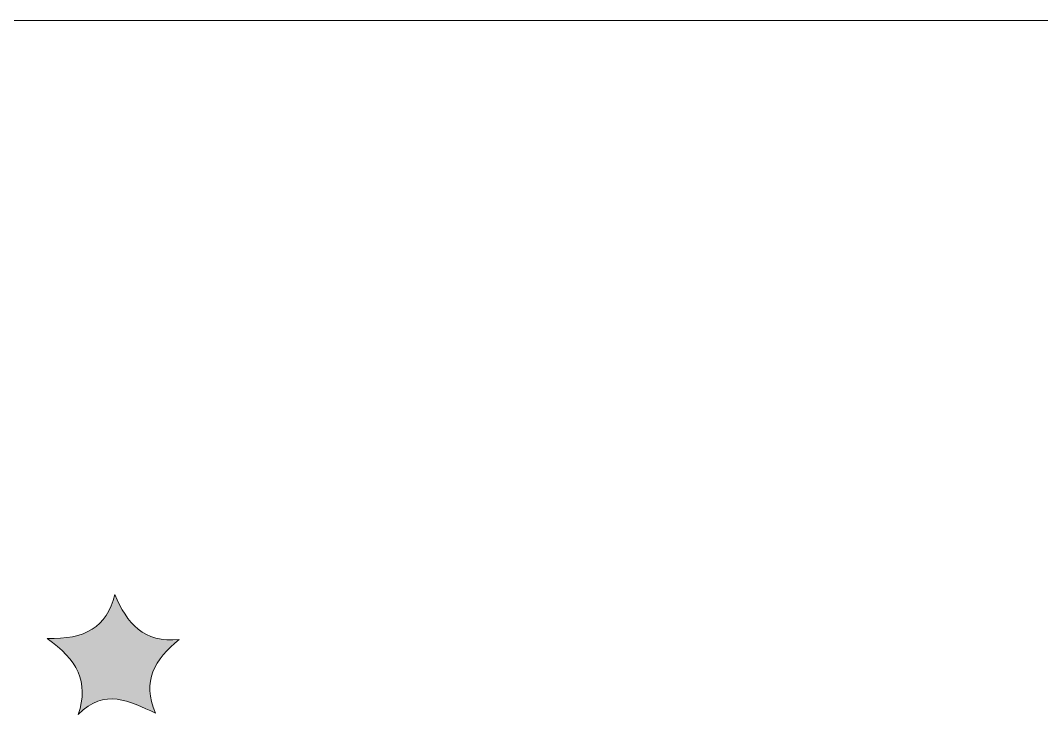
# Model space of a CAD drawing. Extents: x -202 to 798, y -79 to 921.
# Drawn here: x 360.7 to 564, y 781.8 to 921 of the extents above; entities that cross this region are included whole.
import ezdxf

# ---------------------------------------------------------------- set-up
doc = ezdxf.new("R2010")
doc.units = 0
doc.header["$MEASUREMENT"] = 0
doc.layers.add('Layer 1', color=7, linetype='Continuous', lineweight=0)

# ---------------------------------------------------------------- blocks, each defined once
blk = doc.blocks.new('Block_1')
at = {"layer": 'Layer 1', "true_color": 0x000000, "transparency": 33554687}
h = blk.add_hatch(color=18, dxfattribs=at)
h.dxf.hatch_style = 2
edge = h.paths.add_edge_path()
edge.add_spline(control_points=[(372.23, 782.82), (374.44, 789.41), (372.02, 793.74), (366.04, 797.95), (373.59, 797.79), (377.87, 800.17), (379.54, 806.73), (381.92, 800.97), (385.27, 797.05), (392.34, 797.76), (387.43, 793.79), (384.86, 789.51), (387.63, 783.09), (382.41, 785.49), (377.53, 788.21), (372.23, 782.82)], knot_values=[0, 0, 0, 0, 1, 1, 1, 2, 2, 2, 3, 3, 3, 4, 4, 4, 5, 5, 5, 5], degree=3, periodic=0)
at = {"layer": 'Layer 1'}
for points, knots in [([(-202, 921), (131.33, 921), (464.67, 921), (798, 921), (798, 587.67), (798, 254.33), (798, -79), (464.67, -79), (131.33, -79), (-202, -79), (-202, 254.33), (-202, 587.67), (-202, 921)], [0, 0, 0, 0, 1, 1, 1, 2, 2, 2, 3, 3, 3, 4, 4, 4, 4]), ([(372.23, 782.82), (377.53, 788.21), (382.41, 785.49), (387.63, 783.09), (384.86, 789.51), (387.43, 793.79), (392.34, 797.76), (385.27, 797.05), (381.92, 800.97), (379.54, 806.73), (377.87, 800.17), (373.59, 797.79), (366.04, 797.95), (372.02, 793.74), (374.44, 789.41), (372.23, 782.82)], [0, 0, 0, 0, 1, 1, 1, 2, 2, 2, 3, 3, 3, 4, 4, 4, 5, 5, 5, 5]), ([(372.23, 782.82), (374.44, 789.41), (372.02, 793.74), (366.04, 797.95), (373.59, 797.79), (377.87, 800.17), (379.54, 806.73), (381.92, 800.97), (385.27, 797.05), (392.34, 797.76), (387.43, 793.79), (384.86, 789.51), (387.63, 783.09), (382.41, 785.49), (377.53, 788.21), (372.23, 782.82)], [0, 0, 0, 0, 1, 1, 1, 2, 2, 2, 3, 3, 3, 4, 4, 4, 5, 5, 5, 5])]:
    blk.add_open_spline(points, degree=3, knots=knots, dxfattribs=at)
blk = doc.blocks.new('Block_0')
at = {"layer": 'Layer 1'}
blk.add_blockref('Block_1', (0, 0), dxfattribs=at)

msp = doc.modelspace()

# ---------------------------------------------------------------- block references
at = {"layer": 'Layer 1'}
msp.add_blockref('Block_0', (0, 0), dxfattribs=at)

doc.saveas('drawing.dxf')
